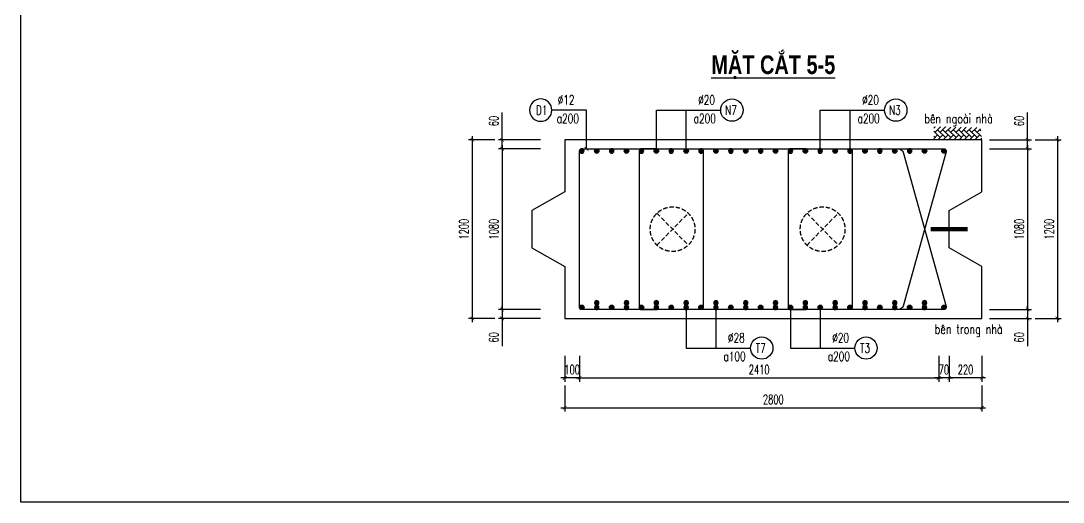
# Model space of a CAD drawing. Header units: millimetres. Extents: x -143570 to 58447, y -1448440 to -1202244.
# Drawn here: x -25653 to 2328, y -1356105 to -1343167 of the extents above; entities that cross this region are included whole.
import ezdxf
from ezdxf.enums import TextEntityAlignment as Align

# ---------------------------------------------------------------- set-up
doc = ezdxf.new("R2010")
doc.units = ezdxf.units.MM
doc.header["$LTSCALE"] = 30
doc.header["$PDMODE"] = 3
doc.linetypes.add('DASHED', pattern=[19.05, 12.7, -6.35])
doc.layers.get('0').update_dxf_attribs({"lineweight": 9})
doc.layers.get('Defpoints').update_dxf_attribs({"lineweight": 9})
for name, color, linetype in [('ccu11-Cotthep', 9, 'Continuous'), ('ccu11-Dim', 8, 'Continuous'), ('ccu11-Hatch', 8, 'Continuous'), ('ccu11-Text', 31, 'Continuous'), ('ccu11-Thay', 7, 'Continuous'), ('ccu11-Thep', 4, 'Continuous'), ('ccu11-Thep doc', 4, 'Continuous'), ('ccu11-Thepdai', 6, 'Continuous')]:
    doc.layers.add(name, color=color, linetype=linetype)
doc.layers.add('ccu11-Khuat', color=9, linetype='DASHED', lineweight=30)
doc.layers.add('Vicom_thep doc', color=1, linetype='Continuous', lineweight=35)
doc.styles.add('ccu11-dim', font='vnsimli.shx', dxfattribs={"width": 0.65, "bigfont": 'bigfont.shx'})
doc.styles.add('ccu11-VnAvH-B', font='')
doc.styles.add('ccu11-vnsimli', font='vnsimli.shx', dxfattribs={"width": 0.8, "bigfont": 'vns.shx'})
doc.styles.add('ccu11-vnsimple', font='vnsimple.shx', dxfattribs={"bigfont": 'bigfont.shx'})
doc.styles.add('ccu11_simli', font='vnsimli.shx', dxfattribs={"width": 0.8})
doc.styles.get('ccu11-VnAvH-B').set_extended_font_data('.VnAvantH', bold=True)
doc.dimstyles.new('ccu11-100', dxfattribs={"dimscale": 100, "dimtxt": 2.5, "dimasz": 1, "dimexe": 1, "dimexo": 2, "dimgap": 1, "dimtad": 1, "dimdec": 0, "dimdsep": 46, "dimtxsty": 'ccu11-dim', "dimblk": 'ARCHTICK', "dimcen": -1, "dimdle": 1, "dimclrd": 256, "dimclre": 256, "dimclrt": 3, "dimadec": 0, "dimazin": 2, "dimtfac": 0.1, "dimtdec": 0, "dimtmove": 0, "dimatfit": 1, "dimldrblk": 'ARCHTICK', "dimfxl": 1, "dimtvp": 0.833333, "dimtolj": 1, "dimtzin": 12, "dimarcsym": 0})
doc.dimstyles.new('ccu11-100x4', dxfattribs={"dimscale": 100, "dimtxt": 2.5, "dimasz": 1, "dimexe": 1, "dimexo": 2, "dimgap": 1, "dimtad": 1, "dimdec": 0, "dimlfac": 0.25, "dimdsep": 46, "dimtxsty": 'ccu11-dim', "dimblk": 'ARCHTICK', "dimcen": -1, "dimdle": 1, "dimclrd": 256, "dimclre": 256, "dimclrt": 3, "dimadec": 0, "dimazin": 2, "dimtfac": 0.1, "dimtdec": 0, "dimtmove": 0, "dimatfit": 1, "dimldrblk": 'ARCHTICK', "dimfxl": 1, "dimtvp": 0.833333, "dimtolj": 1, "dimtzin": 12, "dimarcsym": 0})

# ---------------------------------------------------------------- blocks, each defined once
blk = doc.blocks.new('MCT')
at = {"ltscale": 0.005}
for p, q in [((-0.49, 0), (0.49, 0)), ((0.35, -0.35), (-0.35, 0.35)), ((-0.35, -0.35), (0.35, 0.35)), ((0, -0.49), (0, 0.49))]:
    blk.add_line(p, q, dxfattribs=at)
blk.add_circle((0, 0), 0.492, dxfattribs=at)
blk = doc.blocks.new('*U498')
at = {"layer": 'ccu11-Thep doc', "xscale": -121.9200000001001, "yscale": 121.9200000001001, "zscale": 121.92, "rotation": 270}
blk.add_blockref('MCT', (0, 0), dxfattribs=at)
blk = doc.blocks.new('*U499')
at = {"layer": 'ccu11-Thep doc', "color": 0, "linetype": 'ByBlock', "lineweight": -2, "transparency": 16777216}
for p in [(0, 0), (800, 0), (1600, 0), (2400, 0), (3200, 0), (4000, 0), (4800, 0), (5600, 0), (6400, 0), (7200, 0), (8000, 0), (8800, 0)]:
    blk.add_blockref('*U498', p, dxfattribs=at)
blk = doc.blocks.new('*U500')
at = {"layer": 'ccu11-Thep doc', "xscale": -121.9200000001001, "yscale": 121.9200000001001, "zscale": 121.92, "rotation": 270}
blk.add_blockref('MCT', (0, 0), dxfattribs=at)
blk = doc.blocks.new('*U501')
at = {"layer": 'ccu11-Thep doc', "color": 0, "linetype": 'ByBlock', "lineweight": -2, "transparency": 16777216}
for p in [(0, 0), (800, 0), (1600, 0), (2400, 0), (3200, 0), (4000, 0), (4800, 0), (5600, 0), (6400, 0), (7200, 0), (8000, 0), (8800, 0)]:
    blk.add_blockref('*U500', p, dxfattribs=at)
blk = doc.blocks.new('_ARCHTICK')
at = {"color": 0, "linetype": 'ByBlock', "const_width": 0.15}
blk.add_lwpolyline([(-0.5, -0.5), (0.5, 0.5)], dxfattribs=at)
blk = doc.blocks.new('*D578')
at = {"layer": 'ccu11-Dim', "linetype": 'ByBlock', "lineweight": -2, "ltscale": 30, "transparency": 16777216}
for p, q in [((-12733, -1346367), (-12733, -1345628)), ((-11704, -1346367), (-12833, -1346367)), ((-12733, -1346607), (-12733, -1346367)), ((-11704, -1346607), (-12833, -1346607)), ((-12733, -1346607), (-12733, -1346707))]:
    blk.add_line(p, q, dxfattribs=at)
at = {"layer": 'Defpoints', "color": 0, "linetype": 'ByBlock', "ltscale": 30, "transparency": 16777216}
for p in [(-11504, -1346367), (-12733, -1346607), (-11504, -1346607)]:
    blk.add_point(p, dxfattribs=at)
at = {"layer": 'ccu11-Dim', "linetype": 'ByBlock', "lineweight": -2, "ltscale": 30, "transparency": 16777216, "xscale": 100, "yscale": 100, "zscale": 100}
for p, rotation in [((-12733, -1346367), 270), ((-12733, -1346607), 90)]:
    blk.add_blockref('_ARCHTICK', p, dxfattribs=dict(at, rotation=rotation))
at = {"layer": 'ccu11-Dim', "color": 3, "linetype": 'ByBlock', "ltscale": 30, "transparency": 16777216, "insert": (-12958, -1345859), "char_height": 250, "attachment_point": 5, "rotation": 90, "style": 'ccu11-dim'}
blk.add_mtext('\\A1;60', dxfattribs=at)
blk = doc.blocks.new('*D579')
at = {"layer": 'ccu11-Dim', "linetype": 'ByBlock', "lineweight": -2, "ltscale": 30, "transparency": 16777216}
for p, q in [((-11704, -1346607), (-12833, -1346607)), ((-12733, -1346507), (-12733, -1351027)), ((-11704, -1350927), (-12833, -1350927))]:
    blk.add_line(p, q, dxfattribs=at)
at = {"layer": 'Defpoints', "color": 0, "linetype": 'ByBlock', "ltscale": 30, "transparency": 16777216}
for p in [(-11504, -1346607), (-12733, -1350927), (-11504, -1350927)]:
    blk.add_point(p, dxfattribs=at)
at = {"layer": 'ccu11-Dim', "linetype": 'ByBlock', "lineweight": -2, "ltscale": 30, "transparency": 16777216, "xscale": 100, "yscale": 100, "zscale": 100}
for p, rotation in [((-12733, -1346607), 90), ((-12733, -1350927), 270)]:
    blk.add_blockref('_ARCHTICK', p, dxfattribs=dict(at, rotation=rotation))
at = {"layer": 'ccu11-Dim', "color": 3, "linetype": 'ByBlock', "ltscale": 30, "transparency": 16777216, "insert": (-12958, -1348767), "char_height": 250, "attachment_point": 5, "rotation": 90, "style": 'ccu11-dim'}
blk.add_mtext('\\A1;1080', dxfattribs=at)
blk = doc.blocks.new('*D580')
at = {"layer": 'ccu11-Dim', "linetype": 'ByBlock', "lineweight": -2, "ltscale": 30, "transparency": 16777216}
for p, q in [((-12733, -1350927), (-12733, -1350827)), ((-11704, -1350927), (-12833, -1350927)), ((-11704, -1351167), (-12833, -1351167)), ((-12733, -1350927), (-12733, -1351167)), ((-12733, -1351167), (-12733, -1351907))]:
    blk.add_line(p, q, dxfattribs=at)
at = {"layer": 'Defpoints', "color": 0, "linetype": 'ByBlock', "ltscale": 30, "transparency": 16777216}
for p in [(-12733, -1350927), (-11504, -1350927), (-11504, -1351167)]:
    blk.add_point(p, dxfattribs=at)
at = {"layer": 'ccu11-Dim', "linetype": 'ByBlock', "lineweight": -2, "ltscale": 30, "transparency": 16777216, "xscale": 100, "yscale": 100, "zscale": 100}
for p, rotation in [((-12733, -1350927), 270), ((-12733, -1351167), 90)]:
    blk.add_blockref('_ARCHTICK', p, dxfattribs=dict(at, rotation=rotation))
at = {"layer": 'ccu11-Dim', "color": 3, "linetype": 'ByBlock', "ltscale": 30, "transparency": 16777216, "insert": (-12958, -1351675), "char_height": 250, "attachment_point": 5, "rotation": 90, "style": 'ccu11-dim'}
blk.add_mtext('\\A1;60', dxfattribs=at)
blk = doc.blocks.new('*D581')
at = {"layer": 'ccu11-Dim', "linetype": 'ByBlock', "lineweight": -2, "ltscale": 30, "transparency": 16777216}
for p, q in [((-12933, -1346367), (-13633, -1346367)), ((-13533, -1346267), (-13533, -1351267)), ((-12933, -1351167), (-13633, -1351167))]:
    blk.add_line(p, q, dxfattribs=at)
at = {"layer": 'Defpoints', "color": 0, "linetype": 'ByBlock', "ltscale": 30, "transparency": 16777216}
for p in [(-12733, -1346367), (-13533, -1351167), (-12733, -1351167)]:
    blk.add_point(p, dxfattribs=at)
at = {"layer": 'ccu11-Dim', "linetype": 'ByBlock', "lineweight": -2, "ltscale": 30, "transparency": 16777216, "xscale": 100, "yscale": 100, "zscale": 100}
for p, rotation in [((-13533, -1346367), 90), ((-13533, -1351167), 270)]:
    blk.add_blockref('_ARCHTICK', p, dxfattribs=dict(at, rotation=rotation))
at = {"layer": 'ccu11-Dim', "color": 3, "linetype": 'ByBlock', "ltscale": 30, "transparency": 16777216, "insert": (-13758, -1348767), "char_height": 250, "attachment_point": 5, "rotation": 90, "style": 'ccu11-dim'}
blk.add_mtext('\\A1;1200', dxfattribs=at)
blk = doc.blocks.new('*D582')
at = {"layer": 'ccu11-Dim', "linetype": 'ByBlock', "lineweight": -2, "ltscale": 30, "transparency": 16777216}
for p, q in [((-733, -1352167), (-733, -1352867)), ((147, -1352167), (147, -1352867)), ((247, -1352767), (-833, -1352767))]:
    blk.add_line(p, q, dxfattribs=at)
at = {"layer": 'Defpoints', "color": 0, "linetype": 'ByBlock', "ltscale": 30, "transparency": 16777216}
for p in [(-733, -1351967), (147, -1351967), (-733, -1352767)]:
    blk.add_point(p, dxfattribs=at)
at = {"layer": 'ccu11-Dim', "linetype": 'ByBlock', "lineweight": -2, "ltscale": 30, "transparency": 16777216, "xscale": 100, "yscale": 100, "zscale": 100, "rotation": 180}
blk.add_blockref('_ARCHTICK', (-733, -1352767), dxfattribs=at)
at = {"layer": 'ccu11-Dim', "linetype": 'ByBlock', "lineweight": -2, "ltscale": 30, "transparency": 16777216, "xscale": 100, "yscale": 100, "zscale": 100}
blk.add_blockref('_ARCHTICK', (147, -1352767), dxfattribs=at)
at = {"layer": 'ccu11-Dim', "color": 3, "linetype": 'ByBlock', "ltscale": 30, "transparency": 16777216, "insert": (-293, -1352542), "char_height": 250, "attachment_point": 5, "style": 'ccu11-dim'}
blk.add_mtext('\\A1;220', dxfattribs=at)
blk = doc.blocks.new('*D583')
at = {"layer": 'ccu11-Dim', "linetype": 'ByBlock', "lineweight": -2, "ltscale": 30, "transparency": 16777216}
for p, q in [((-11053, -1352967), (-11053, -1353667)), ((147, -1352967), (147, -1353667)), ((-11153, -1353567), (247, -1353567))]:
    blk.add_line(p, q, dxfattribs=at)
at = {"layer": 'Defpoints', "color": 0, "linetype": 'ByBlock', "ltscale": 30, "transparency": 16777216}
for p in [(-11053, -1352767), (147, -1352767), (147, -1353567)]:
    blk.add_point(p, dxfattribs=at)
at = {"layer": 'ccu11-Dim', "linetype": 'ByBlock', "lineweight": -2, "ltscale": 30, "transparency": 16777216, "xscale": 100, "yscale": 100, "zscale": 100, "rotation": 180}
blk.add_blockref('_ARCHTICK', (-11053, -1353567), dxfattribs=at)
at = {"layer": 'ccu11-Dim', "linetype": 'ByBlock', "lineweight": -2, "ltscale": 30, "transparency": 16777216, "xscale": 100, "yscale": 100, "zscale": 100}
blk.add_blockref('_ARCHTICK', (147, -1353567), dxfattribs=at)
at = {"layer": 'ccu11-Dim', "color": 3, "linetype": 'ByBlock', "ltscale": 30, "transparency": 16777216, "insert": (-5453, -1353342), "char_height": 250, "attachment_point": 5, "style": 'ccu11-dim'}
blk.add_mtext('\\A1;2800', dxfattribs=at)
blk = doc.blocks.new('*D584')
at = {"layer": 'ccu11-Dim', "linetype": 'ByBlock', "lineweight": -2, "ltscale": 30, "transparency": 16777216}
for p, q in [((-1013, -1352167), (-1013, -1352867)), ((-733, -1352167), (-733, -1352867)), ((-1013, -1352767), (-1113, -1352767)), ((-733, -1352767), (-1013, -1352767)), ((-733, -1352767), (-633, -1352767))]:
    blk.add_line(p, q, dxfattribs=at)
at = {"layer": 'Defpoints', "color": 0, "linetype": 'ByBlock', "ltscale": 30, "transparency": 16777216}
for p in [(-1013, -1351967), (-733, -1351967), (-1013, -1352767)]:
    blk.add_point(p, dxfattribs=at)
at = {"layer": 'ccu11-Dim', "linetype": 'ByBlock', "lineweight": -2, "ltscale": 30, "transparency": 16777216, "xscale": 100, "yscale": 100, "zscale": 100}
blk.add_blockref('_ARCHTICK', (-1013, -1352767), dxfattribs=at)
at = {"layer": 'ccu11-Dim', "linetype": 'ByBlock', "lineweight": -2, "ltscale": 30, "transparency": 16777216, "xscale": 100, "yscale": 100, "zscale": 100, "rotation": 180}
blk.add_blockref('_ARCHTICK', (-733, -1352767), dxfattribs=at)
at = {"layer": 'ccu11-Dim', "color": 3, "linetype": 'ByBlock', "ltscale": 30, "transparency": 16777216, "insert": (-873, -1352542), "char_height": 250, "attachment_point": 5, "style": 'ccu11-dim'}
blk.add_mtext('\\A1;70', dxfattribs=at)
blk = doc.blocks.new('*D585')
at = {"layer": 'ccu11-Dim', "linetype": 'ByBlock', "lineweight": -2, "ltscale": 30, "transparency": 16777216}
for p, q in [((-10653, -1352167), (-10653, -1352867)), ((-1013, -1352167), (-1013, -1352867)), ((-10753, -1352767), (-913, -1352767))]:
    blk.add_line(p, q, dxfattribs=at)
at = {"layer": 'Defpoints', "color": 0, "linetype": 'ByBlock', "ltscale": 30, "transparency": 16777216}
for p in [(-10653, -1351967), (-1013, -1351967), (-1013, -1352767)]:
    blk.add_point(p, dxfattribs=at)
at = {"layer": 'ccu11-Dim', "linetype": 'ByBlock', "lineweight": -2, "ltscale": 30, "transparency": 16777216, "xscale": 100, "yscale": 100, "zscale": 100, "rotation": 180}
blk.add_blockref('_ARCHTICK', (-10653, -1352767), dxfattribs=at)
at = {"layer": 'ccu11-Dim', "linetype": 'ByBlock', "lineweight": -2, "ltscale": 30, "transparency": 16777216, "xscale": 100, "yscale": 100, "zscale": 100}
blk.add_blockref('_ARCHTICK', (-1013, -1352767), dxfattribs=at)
at = {"layer": 'ccu11-Dim', "color": 3, "linetype": 'ByBlock', "ltscale": 30, "transparency": 16777216, "insert": (-5833, -1352542), "char_height": 250, "attachment_point": 5, "style": 'ccu11-dim'}
blk.add_mtext('\\A1;2410', dxfattribs=at)
blk = doc.blocks.new('*D586')
at = {"layer": 'ccu11-Dim', "linetype": 'ByBlock', "lineweight": -2, "ltscale": 30, "transparency": 16777216}
for p, q in [((-11053, -1352167), (-11053, -1352867)), ((-10653, -1352167), (-10653, -1352867)), ((-11053, -1352767), (-11153, -1352767)), ((-10653, -1352767), (-11053, -1352767)), ((-10653, -1352767), (-10553, -1352767))]:
    blk.add_line(p, q, dxfattribs=at)
at = {"layer": 'Defpoints', "color": 0, "linetype": 'ByBlock', "ltscale": 30, "transparency": 16777216}
for p in [(-11053, -1351967), (-10653, -1351967), (-11053, -1352767)]:
    blk.add_point(p, dxfattribs=at)
at = {"layer": 'ccu11-Dim', "linetype": 'ByBlock', "lineweight": -2, "ltscale": 30, "transparency": 16777216, "xscale": 100, "yscale": 100, "zscale": 100}
blk.add_blockref('_ARCHTICK', (-11053, -1352767), dxfattribs=at)
at = {"layer": 'ccu11-Dim', "linetype": 'ByBlock', "lineweight": -2, "ltscale": 30, "transparency": 16777216, "xscale": 100, "yscale": 100, "zscale": 100, "rotation": 180}
blk.add_blockref('_ARCHTICK', (-10653, -1352767), dxfattribs=at)
at = {"layer": 'ccu11-Dim', "color": 3, "linetype": 'ByBlock', "ltscale": 30, "transparency": 16777216, "insert": (-10853, -1352542), "char_height": 250, "attachment_point": 5, "style": 'ccu11-dim'}
blk.add_mtext('\\A1;100', dxfattribs=at)
blk = doc.blocks.new('SHD')
at = {"layer": 'ccu11-Cotthep'}
blk.add_circle((300, 0), 300, dxfattribs=at)
at = {"layer": 'ccu11-Cotthep', "color": 31, "style": 'ccu11_simli', "width": 0.8}
blk.add_attdef('DK', text='', height=250, dxfattribs=at).set_placement((-101, 65), align=Align.BOTTOM_RIGHT)
blk.add_attdef('KH', text='', height=250, dxfattribs=at).set_placement((300, 0), align=Align.MIDDLE)
blk.add_attdef('KC', text='', height=250, dxfattribs=at).set_placement((-101, -142), align=Align.TOP_RIGHT)
blk = doc.blocks.new('*D587')
at = {"layer": 'ccu11-Dim', "linetype": 'ByBlock', "lineweight": -2, "ltscale": 30, "transparency": 16777216}
for p, q in [((1375, -1346367), (1375, -1345628)), ((347, -1346367), (1475, -1346367)), ((1375, -1346607), (1375, -1346367)), ((347, -1346607), (1475, -1346607)), ((1375, -1346607), (1375, -1346707))]:
    blk.add_line(p, q, dxfattribs=at)
at = {"layer": 'Defpoints', "color": 0, "linetype": 'ByBlock', "ltscale": 30, "transparency": 16777216}
for p in [(147, -1346367), (147, -1346607), (1375, -1346607)]:
    blk.add_point(p, dxfattribs=at)
at = {"layer": 'ccu11-Dim', "linetype": 'ByBlock', "lineweight": -2, "ltscale": 30, "transparency": 16777216, "xscale": 100, "yscale": 100, "zscale": 100}
for p, rotation in [((1375, -1346367), 270), ((1375, -1346607), 90)]:
    blk.add_blockref('_ARCHTICK', p, dxfattribs=dict(at, rotation=rotation))
at = {"layer": 'ccu11-Dim', "color": 3, "linetype": 'ByBlock', "ltscale": 30, "transparency": 16777216, "insert": (1150, -1345859), "char_height": 250, "attachment_point": 5, "rotation": 90, "style": 'ccu11-dim'}
blk.add_mtext('\\A1;60', dxfattribs=at)
blk = doc.blocks.new('*D588')
at = {"layer": 'ccu11-Dim', "linetype": 'ByBlock', "lineweight": -2, "ltscale": 30, "transparency": 16777216}
for p, q in [((347, -1346607), (1475, -1346607)), ((1375, -1346507), (1375, -1351027)), ((347, -1350927), (1475, -1350927))]:
    blk.add_line(p, q, dxfattribs=at)
at = {"layer": 'Defpoints', "color": 0, "linetype": 'ByBlock', "ltscale": 30, "transparency": 16777216}
for p in [(147, -1346607), (147, -1350927), (1375, -1350927)]:
    blk.add_point(p, dxfattribs=at)
at = {"layer": 'ccu11-Dim', "linetype": 'ByBlock', "lineweight": -2, "ltscale": 30, "transparency": 16777216, "xscale": 100, "yscale": 100, "zscale": 100}
for p, rotation in [((1375, -1346607), 90), ((1375, -1350927), 270)]:
    blk.add_blockref('_ARCHTICK', p, dxfattribs=dict(at, rotation=rotation))
at = {"layer": 'ccu11-Dim', "color": 3, "linetype": 'ByBlock', "ltscale": 30, "transparency": 16777216, "insert": (1150, -1348767), "char_height": 250, "attachment_point": 5, "rotation": 90, "style": 'ccu11-dim'}
blk.add_mtext('\\A1;1080', dxfattribs=at)
blk = doc.blocks.new('*D589')
at = {"layer": 'ccu11-Dim', "linetype": 'ByBlock', "lineweight": -2, "ltscale": 30, "transparency": 16777216}
for p, q in [((1375, -1350927), (1375, -1350827)), ((347, -1350927), (1475, -1350927)), ((347, -1351167), (1475, -1351167)), ((1375, -1350927), (1375, -1351167)), ((1375, -1351167), (1375, -1351907))]:
    blk.add_line(p, q, dxfattribs=at)
at = {"layer": 'Defpoints', "color": 0, "linetype": 'ByBlock', "ltscale": 30, "transparency": 16777216}
for p in [(147, -1350927), (147, -1351167), (1375, -1350927)]:
    blk.add_point(p, dxfattribs=at)
at = {"layer": 'ccu11-Dim', "linetype": 'ByBlock', "lineweight": -2, "ltscale": 30, "transparency": 16777216, "xscale": 100, "yscale": 100, "zscale": 100}
for p, rotation in [((1375, -1350927), 270), ((1375, -1351167), 90)]:
    blk.add_blockref('_ARCHTICK', p, dxfattribs=dict(at, rotation=rotation))
at = {"layer": 'ccu11-Dim', "color": 3, "linetype": 'ByBlock', "ltscale": 30, "transparency": 16777216, "insert": (1150, -1351675), "char_height": 250, "attachment_point": 5, "rotation": 90, "style": 'ccu11-dim'}
blk.add_mtext('\\A1;60', dxfattribs=at)
blk = doc.blocks.new('*D590')
at = {"layer": 'ccu11-Dim', "linetype": 'ByBlock', "lineweight": -2, "ltscale": 30, "transparency": 16777216}
for p, q in [((1575, -1346367), (2275, -1346367)), ((2175, -1346267), (2175, -1351267)), ((1575, -1351167), (2275, -1351167))]:
    blk.add_line(p, q, dxfattribs=at)
at = {"layer": 'Defpoints', "color": 0, "linetype": 'ByBlock', "ltscale": 30, "transparency": 16777216}
for p in [(1375, -1346367), (1375, -1351167), (2175, -1351167)]:
    blk.add_point(p, dxfattribs=at)
at = {"layer": 'ccu11-Dim', "linetype": 'ByBlock', "lineweight": -2, "ltscale": 30, "transparency": 16777216, "xscale": 100, "yscale": 100, "zscale": 100}
for p, rotation in [((2175, -1346367), 90), ((2175, -1351167), 270)]:
    blk.add_blockref('_ARCHTICK', p, dxfattribs=dict(at, rotation=rotation))
at = {"layer": 'ccu11-Dim', "color": 3, "linetype": 'ByBlock', "ltscale": 30, "transparency": 16777216, "insert": (1950, -1348767), "char_height": 250, "attachment_point": 5, "rotation": 90, "style": 'ccu11-dim'}
blk.add_mtext('\\A1;1200', dxfattribs=at)
blk = doc.blocks.new('ccu11_block_thep')
at = {"layer": 'ccu11-Thep', "color": 3}
for p, q in [((-0.4, 0), (0.4, 0)), ((-0.28, 0.28), (0.28, -0.28)), ((0.28, 0.28), (-0.28, -0.28)), ((0, 0.4), (0, -0.4))]:
    blk.add_line(p, q, dxfattribs=at)
at = {"layer": 'ccu11-Thep', "color": 1, "const_width": 0.0667}
blk.add_lwpolyline([(-0.4, 0, 1), (0.4, 0, 1), (-0.4, 0, 1)], format="xyb", dxfattribs=at)
at = {"layer": 'ccu11-Thep', "color": 1}
blk.add_circle((0, 0), 0.4, dxfattribs=at)
blk = doc.blocks.new('*U502')
at = {"layer": 'Vicom_thep doc', "xscale": -150, "yscale": 150, "zscale": 150, "rotation": 180}
blk.add_blockref('ccu11_block_thep', (0, 0), dxfattribs=at)
blk = doc.blocks.new('*U503')
at = {"layer": 'ccu11-Thep doc', "color": 0, "linetype": 'ByBlock', "lineweight": -2, "transparency": 16777216}
for p in [(0, 0), (800, 0), (1600, 0), (2400, 0), (3200, 0), (4000, 0), (4800, 0), (5600, 0), (6400, 0), (7200, 0), (8000, 0), (8800, 0)]:
    blk.add_blockref('*U502', p, dxfattribs=at)
blk = doc.blocks.new('*U504')
at = {"layer": 'Vicom_thep doc', "xscale": -150, "yscale": 150, "zscale": 150, "rotation": 180}
blk.add_blockref('ccu11_block_thep', (0, 0), dxfattribs=at)
blk = doc.blocks.new('*U505')
at = {"layer": 'ccu11-Thep doc', "color": 0, "linetype": 'ByBlock', "lineweight": -2, "transparency": 16777216}
for p in [(0, 0), (800, 0), (1600, 0), (2400, 0), (3200, 0), (4000, 0), (4800, 0), (5600, 0), (6400, 0), (7200, 0), (8000, 0), (8800, 0)]:
    blk.add_blockref('*U504', p, dxfattribs=at)
blk = doc.blocks.new('*U1077')
at = {"layer": 'Vicom_thep doc', "xscale": -150, "yscale": 150, "zscale": 150, "rotation": 180}
blk.add_blockref('ccu11_block_thep', (0, 0), dxfattribs=at)
blk = doc.blocks.new('*U1078')
at = {"layer": 'ccu11-Thep doc', "color": 0, "linetype": 'ByBlock', "lineweight": -2, "transparency": 16777216}
for p in [(0, 0), (800, 0), (1600, 0), (2400, 0), (3200, 0), (4000, 0), (4800, 0), (5600, 0), (6400, 0), (7200, 0), (8000, 0), (8800, 0)]:
    blk.add_blockref('*U1077', p, dxfattribs=at)

msp = doc.modelspace()

# ---------------------------------------------------------------- hatches: boundary and pattern name
at = {"layer": 'ccu11-Hatch', "ltscale": 10}
h = msp.add_hatch(dxfattribs=at)
h.set_pattern_fill('AR-HBONE', color=256, scale=25, angle=270, style=0)
h.set_pattern_definition([(45, (-3262995.94, 430089.06), (141.4213562, 4e-14), [300, -100]), (315, (-3262925.23, 430159.77), (141.4213562, 4e-14), [300, -100])])
h.paths.add_polyline_path([(-1145.44, -1346014.41), (-1145.44, -1346367.13), (146.92, -1346367.13), (104.06, -1346035.83)])

# ---------------------------------------------------------------- linework, layer by layer
at = {"layer": 'ccu11-Khuat', "ltscale": 0.3}
for p, q in [((-8575.66, -1348337.78), (-7737.43, -1349196.48)), ((-8575.66, -1349196.48), (-7737.43, -1348337.78)), ((-4548.42, -1348337.78), (-3710.19, -1349196.48)), ((-4548.42, -1349196.48), (-3710.19, -1348337.78))]:
    msp.add_line(p, q, dxfattribs=at)
for centre in [(-8156.54, -1348767.13), (-4129.31, -1348767.13)]:
    msp.add_circle(centre, 600, dxfattribs=at)
at = {"layer": 'ccu11-Thay'}
for points in [[(-25652.83, -1296634.13), (58447.17, -1296634.13), (58447.17, -1356104.84), (-25652.83, -1356104.84)], [(-25652.83, -1296634.13), (58447.17, -1296634.13), (58447.17, -1356104.84), (-25652.83, -1356104.84)], [(-11053.08, -1349767.13), (-11053.08, -1351167.13), (146.92, -1351167.13), (146.92, -1349767.13), (-732.85, -1349267.13), (-732.85, -1348267.13), (146.92, -1347767.13), (146.92, -1346367.13), (-11053.08, -1346367.13), (-11053.08, -1347767.13), (-11932.85, -1348267.13), (-11932.85, -1349267.13)]]:
    msp.add_lwpolyline(points, close=True, dxfattribs=at)
at = {"layer": 'ccu11-Thep', "const_width": 120}
msp.add_lwpolyline([(-1232.85, -1348767.13), (-232.85, -1348767.13)], dxfattribs=at)
at = {"layer": 'ccu11-Thepdai'}
for points in [[(-2801.28, -1346607.13), (-2080.82, -1346607.13, -0.23620228), (-1969.05, -1346699.88), (-815.17, -1350846.63, -0.5204497), (-871.56, -1350927.13), (-10603.08, -1350927.13, -0.41421356), (-10653.08, -1350877.13), (-10653.08, -1346657.13, -0.41421356), (-10603.08, -1346607.13), (-871.56, -1346607.13, -0.5204497), (-815.17, -1346687.63), (-1969.05, -1350834.39, -0.23620228), (-2080.82, -1350927.13), (-2801.28, -1350927.13)], [(-8572.4, -1346607.13), (-8992.4, -1346607.13, 0.41421356), (-9052.4, -1346667.13), (-9052.4, -1350867.13, 0.41421356), (-8992.4, -1350927.13), (-8572.4, -1350927.13)], [(-7812.4, -1346607.13), (-7392.4, -1346607.13, -0.41421356), (-7332.4, -1346667.13), (-7332.4, -1350867.13, -0.41421356), (-7392.4, -1350927.13), (-7812.4, -1350927.13)], [(-4572.4, -1346607.13), (-4992.4, -1346607.13, 0.41421356), (-5052.4, -1346667.13), (-5052.4, -1350867.13, 0.41421356), (-4992.4, -1350927.13), (-4572.4, -1350927.13)], [(-3812.4, -1346607.13), (-3392.4, -1346607.13, -0.41421356), (-3332.4, -1346667.13), (-3332.4, -1350867.13, -0.41421356), (-3392.4, -1350927.13), (-3812.4, -1350927.13)]]:
    msp.add_lwpolyline(points, format="xyb", dxfattribs=at)

# ---------------------------------------------------------------- block references
at = {"layer": 'ccu11-Cotthep'}
ref = msp.add_blockref('SHD', (-11396.92, -1345566.78), dxfattribs=dict(at, xscale=-1))
ref.add_attrib('KH', 'D1', dxfattribs={"color": 31, "height": 250, "style": 'ccu11-vnsimple', "width": 0.7}).set_placement((-11671.92, -1345566.78), align=Align.MIDDLE_CENTER)
ref.add_attrib('KC', 'a200', dxfattribs={"color": 31, "height": 250, "style": 'ccu11-vnsimple', "width": 0.7}).set_placement((-10968.34, -1345666.78), align=Align.TOP_CENTER)
ref.add_attrib('DK', '`12', dxfattribs={"color": 31, "height": 250, "style": 'ccu11-vnsimple', "width": 0.7}).set_placement((-11016.13, -1345491.78), align=Align.BOTTOM_CENTER)
ref = msp.add_blockref('SHD', (-6864.08, -1345566.78), dxfattribs=at)
ref.add_attrib('KH', 'N7', dxfattribs={"color": 31, "height": 250, "style": 'ccu11-vnsimple', "width": 0.7}).set_placement((-6589.08, -1345566.78), align=Align.MIDDLE_CENTER)
ref.add_attrib('KC', 'a200', dxfattribs={"color": 31, "height": 250, "style": 'ccu11-vnsimple', "width": 0.7}).set_placement((-7292.66, -1345666.78), align=Align.TOP_CENTER)
ref.add_attrib('DK', '`20', dxfattribs={"color": 31, "height": 250, "style": 'ccu11-vnsimple', "width": 0.7}).set_placement((-7244.87, -1345491.78), align=Align.BOTTOM_CENTER)
ref = msp.add_blockref('SHD', (-2464.08, -1345566.78), dxfattribs=at)
ref.add_attrib('KH', 'N3', dxfattribs={"color": 31, "height": 250, "style": 'ccu11-vnsimple', "width": 0.7}).set_placement((-2189.08, -1345566.78), align=Align.MIDDLE_CENTER)
ref.add_attrib('KC', 'a200', dxfattribs={"color": 31, "height": 250, "style": 'ccu11-vnsimple', "width": 0.7}).set_placement((-2892.66, -1345666.78), align=Align.TOP_CENTER)
ref.add_attrib('DK', '`20', dxfattribs={"color": 31, "height": 250, "style": 'ccu11-vnsimple', "width": 0.7}).set_placement((-2844.87, -1345491.78), align=Align.BOTTOM_CENTER)
ref = msp.add_blockref('SHD', (-6064.08, -1351962.49), dxfattribs=at)
ref.add_attrib('KH', 'T7', dxfattribs={"color": 31, "height": 250, "style": 'ccu11-vnsimple', "width": 0.7}).set_placement((-5789.08, -1351962.49), align=Align.MIDDLE_CENTER)
ref.add_attrib('KC', 'a100', dxfattribs={"color": 31, "height": 250, "style": 'ccu11-vnsimple', "width": 0.7}).set_placement((-6492.66, -1352062.49), align=Align.TOP_CENTER)
ref.add_attrib('DK', '`28', dxfattribs={"color": 31, "height": 250, "style": 'ccu11-vnsimple', "width": 0.7}).set_placement((-6444.87, -1351887.49), align=Align.BOTTOM_CENTER)
ref = msp.add_blockref('SHD', (-3264.08, -1351962.49), dxfattribs=at)
ref.add_attrib('KH', 'T3', dxfattribs={"color": 31, "height": 250, "style": 'ccu11-vnsimple', "width": 0.7}).set_placement((-2989.08, -1351962.49), align=Align.MIDDLE_CENTER)
ref.add_attrib('KC', 'a200', dxfattribs={"color": 31, "height": 250, "style": 'ccu11-vnsimple', "width": 0.7}).set_placement((-3692.66, -1352062.49), align=Align.TOP_CENTER)
ref.add_attrib('DK', '`20', dxfattribs={"color": 31, "height": 250, "style": 'ccu11-vnsimple', "width": 0.7}).set_placement((-3644.87, -1351887.49), align=Align.BOTTOM_CENTER)
at = {"layer": 'ccu11-Thep doc'}
for name, p in [('*U499', (-10593.08, -1346667.13)), ('*U1078', (-10193.08, -1350747.13)), ('*U503', (-10193.08, -1350867.13))]:
    msp.add_blockref(name, p, dxfattribs=at)
at = {"layer": 'ccu11-Thep doc', "xscale": -1, "rotation": 180}
for name, p in [('*U505', (-10193.08, -1346667.13)), ('*U501', (-10593.08, -1350867.13))]:
    msp.add_blockref(name, p, dxfattribs=at)
at = {"layer": 'ccu11-Thep doc', "xscale": 121.9200000001001, "yscale": 121.9200000001001, "zscale": 121.9200000001001, "rotation": 90.00000000000001}
for p in [(-872.73, -1346667.13), (-872.73, -1350867.13)]:
    msp.add_blockref('MCT', p, dxfattribs=at)

# ---------------------------------------------------------------- texts
at = {"layer": 'ccu11-Text', "color": 5, "style": 'ccu11-VnAvH-B', "width": 0.8}
msp.add_text('%%UmÆt c¾t 5-5', height=500, dxfattribs=at).set_placement((-5453.08, -1344597), align=Align.CENTER)
at = {"layer": 'ccu11-Text', "linetype": 'Continuous', "style": 'ccu11-vnsimli', "width": 0.75}
for s, p in [('bªn ngoµi nhµ', (-479.85, -1345918.99)), ('bªn trong nhµ', (-207.07, -1351579.03))]:
    msp.add_text(s, height=250, dxfattribs=at).set_placement(p, align=Align.CENTER)

# ---------------------------------------------------------------- dimensions: what is measured, and where the dimension line sits
at = {"layer": 'ccu11-Dim', "linetype": 'ByBlock', "ltscale": 30}
for base, p1, p2, angle, picture, middle in [((-12732.85, -1346607.13), (-11504.45, -1346367.13), (-11504.45, -1346607.13), 90, '*D578', (-12732.85, -1345859.15)), ((1375.31, -1346607.13), (146.92, -1346367.13), (146.92, -1346607.13), 90, '*D587', (1375.31, -1345859.15)), ((-12732.85, -1350927.13), (-11504.45, -1351167.13), (-11504.45, -1350927.13), 270, '*D580', (-12732.85, -1351675.12)), ((1375.31, -1350927.13), (146.92, -1351167.13), (146.92, -1350927.13), 270, '*D589', (1375.31, -1351675.12))]:
    dim = msp.add_linear_dim(base=base, p1=p1, p2=p2, angle=angle, dimstyle='ccu11-100x4', dxfattribs=at)
    dim.commit()
    dim.dimension.update_dxf_attribs({"geometry": picture, "text_midpoint": middle, "dimtype": 160})
for base, p1, p2, picture, middle in [((-13532.85, -1351167.13), (-12732.85, -1346367.13), (-12732.85, -1351167.13), '*D581', (-13757.85, -1348767.13)), ((2175.31, -1351167.13), (1375.31, -1346367.13), (1375.31, -1351167.13), '*D590', (1950.31, -1348767.13))]:
    dim = msp.add_linear_dim(base=base, p1=p1, p2=p2, angle=90, dimstyle='ccu11-100x4', dxfattribs=at)
    dim.commit()
    dim.dimension.update_dxf_attribs({"geometry": picture, "text_midpoint": middle})
for base, p1, p2, picture, middle in [((-12732.85, -1350927.13), (-11504.45, -1346607.13), (-11504.45, -1350927.13), '*D579', (-12957.85, -1348767.13)), ((1375.31, -1350927.13), (146.92, -1346607.13), (146.92, -1350927.13), '*D588', (1150.31, -1348767.13))]:
    dim = msp.add_linear_dim(base=base, p1=p1, p2=p2, angle=90, dimstyle='ccu11-100x4', override={"dimtmove": 1}, dxfattribs=at)
    dim.commit()
    dim.dimension.update_dxf_attribs({"geometry": picture, "text_midpoint": middle})
for base, p1, p2, picture, middle in [((-11053.08, -1352767.49), (-10653.08, -1351967.49), (-11053.08, -1351967.49), '*D586', (-10853.08, -1352542.49)), ((-1013.08, -1352767.49), (-733.08, -1351967.49), (-1013.08, -1351967.49), '*D584', (-873.08, -1352542.49))]:
    dim = msp.add_linear_dim(base=base, p1=p1, p2=p2, dimstyle='ccu11-100x4', override={"dimtix": 1}, dxfattribs=at)
    dim.commit()
    dim.dimension.update_dxf_attribs({"geometry": picture, "text_midpoint": middle})
for base, p1, p2, picture, middle in [((-1013.08, -1352767.49), (-10653.08, -1351967.49), (-1013.08, -1351967.49), '*D585', (-5833.08, -1352542.49)), ((-733.08, -1352767.49), (146.92, -1351967.49), (-733.08, -1351967.49), '*D582', (-293.08, -1352542.49)), ((146.92, -1353567.49), (-11053.08, -1352767.49), (146.92, -1352767.49), '*D583', (-5453.08, -1353342.49))]:
    dim = msp.add_linear_dim(base=base, p1=p1, p2=p2, dimstyle='ccu11-100x4', dxfattribs=at)
    dim.commit()
    dim.dimension.update_dxf_attribs({"geometry": picture, "text_midpoint": middle})

# ---------------------------------------------------------------- leaders
at = {"layer": 'ccu11-Cotthep', "linetype": 'ByBlock', "ltscale": 30}
msp.add_leader([(-10467.92, -1346607.13), (-10467.92, -1345566.78), (-11396.92, -1345566.78)], dimstyle='ccu11-100x4', dxfattribs=at)
at = {"layer": 'ccu11-Cotthep'}
for points in [[(-8593.08, -1346667.13), (-8593.08, -1345566.78), (-6864.08, -1345566.78)], [(-7793.08, -1346667.13), (-7793.08, -1345566.78), (-6864.08, -1345566.78)], [(-4193.08, -1346667.13), (-4193.08, -1345566.78), (-2464.08, -1345566.78)], [(-3393.08, -1346667.13), (-3393.08, -1345566.78), (-2464.08, -1345566.78)], [(-7793.08, -1350862.13), (-7793.08, -1351962.49), (-6064.08, -1351962.49)], [(-6993.08, -1350862.13), (-6993.08, -1351962.49), (-6064.08, -1351962.49)], [(-4993.08, -1350862.13), (-4993.08, -1351962.49), (-3264.08, -1351962.49)], [(-4193.08, -1350862.13), (-4193.08, -1351962.49), (-3264.08, -1351962.49)]]:
    msp.add_leader(points, dimstyle='ccu11-100', override={"dimasz": 1.5, "dimgap": 1, "dimtad": 0, "dimldrblk": 'None', "dimfxl": 3, "dimfxlon": 1, "dimtfill": 1, "dimarcsym": 1}, dxfattribs=at)

doc.saveas('drawing.dxf')
